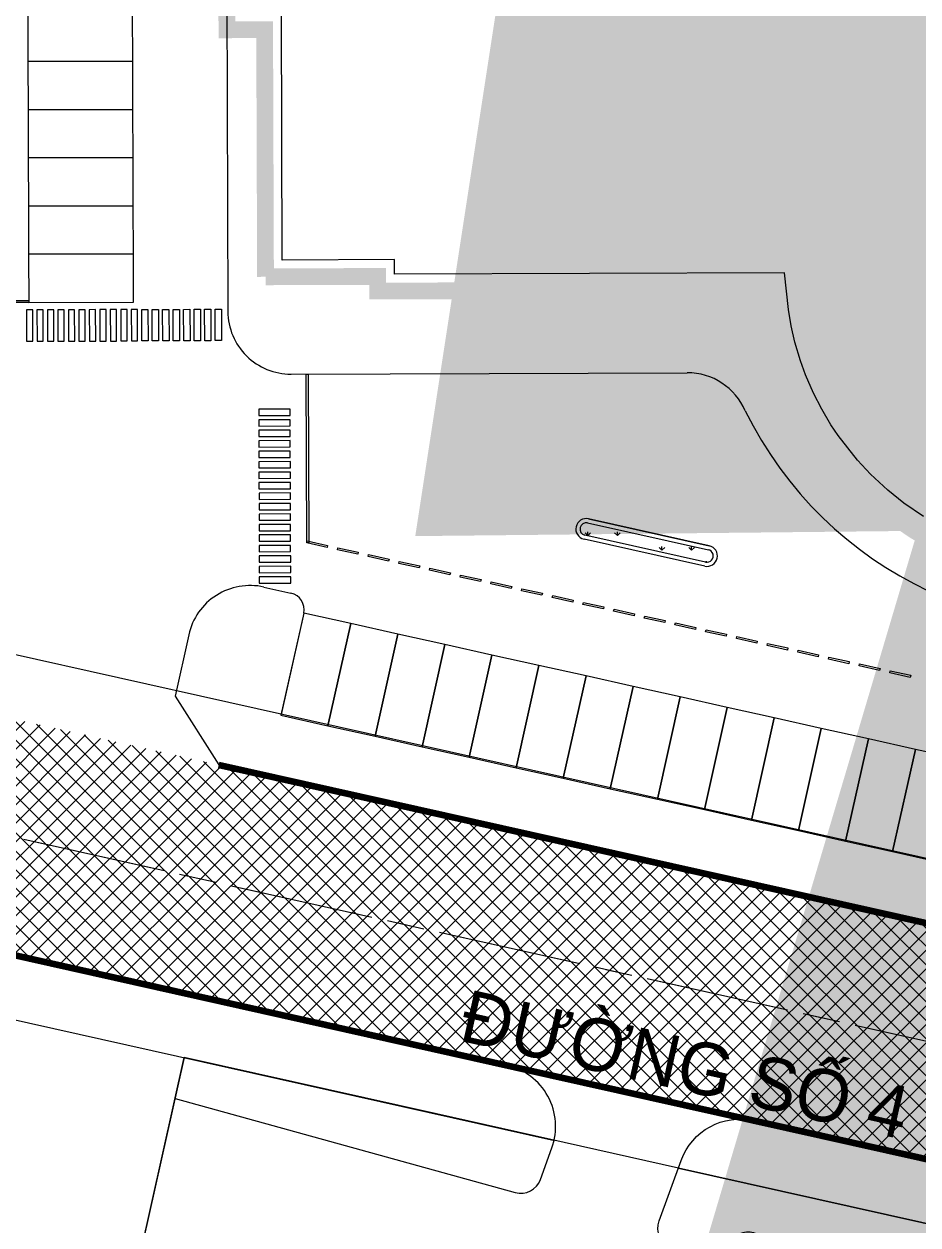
# Model space of a CAD drawing. Header units: millimetres. Extents: x 89040 to 596321, y -313033 to 2401191.
# Drawn here: x 596033.4 to 596076, y 1200442.7 to 1200500 of the extents above; entities that cross this region are included whole.
import ezdxf

# ---------------------------------------------------------------- set-up
doc = ezdxf.new("R2010")
doc.units = ezdxf.units.MM
doc.header["$MEASUREMENT"] = 0
doc.linetypes.add('CENTER', pattern=[50.800000000000004, 31.75, -6.349999999999999, 6.349999999999999, -6.349999999999999])
doc.layers.get('0').update_dxf_attribs({"color": 251, "lineweight": 9})
for name, color, linetype, lineweight in [('1', 8, 'Continuous', 13), ('4 duong di', 11, 'Continuous', 9), ('CENTER', 253, 'CENTER', 9), ('CONGTRINH', 7, 'Continuous', 20), ('CONGTRINH2', 30, 'Continuous', 18), ('HATCH', 8, 'Continuous', 5), ('KY HIEU', 9, 'Continuous', 9), ('LEDUONG', 6, 'Continuous', 20), ('LONGDUONG', 4, 'Continuous', 90), ('MANH', 8, 'Continuous', 9), ('NET01', 35, 'Continuous', 9), ('TEXT', 7, 'Continuous', 25), ('truc', 8, 'CENTER', 9), ('VATDUNG', 21, 'Continuous', 9)]:
    doc.layers.add(name, color=color, linetype=linetype, lineweight=lineweight)
doc.layers.add('DUONG NOI BO CONG TRINH', color=7, linetype='Continuous', lineweight=20, true_color=0x5e5e5e)
doc.styles.add('FRANKO', font='VFRANKO.TTF')
doc.styles.add('THAO', font='VHELVCN.TTF')
doc.styles.add('VN', font='VHELVCN.TTF')
doc.dimstyles.new('HOA75', dxfattribs={"dimscale": 0, "dimtxt": 450, "dimasz": 120, "dimexe": 150, "dimexo": 0, "dimgap": 50, "dimtad": 1, "dimdec": 0, "dimrnd": 0.001, "dimzin": 13, "dimdsep": 46, "dimtxsty": 'VN', "dimblk": 'TICKA', "dimcen": 0.09, "dimclrd": 9, "dimclre": 9, "dimclrt": 7, "dimadec": 0, "dimazin": 0, "dimtfac": 1, "dimtdec": 0, "dimtix": 1, "dimtmove": 2, "dimatfit": 3, "dimldrblk": 'PL1', "dimfxl": 1, "dimtolj": 1, "dimtzin": 13, "dimarcsym": 0})
doc.dimstyles.new('SK100-M', dxfattribs={"dimscale": 100, "dimtxt": 3.6, "dimasz": 1.5, "dimexe": 3, "dimexo": 2, "dimgap": 0.5, "dimtad": 1, "dimdec": 0, "dimtxsty": 'THAO', "dimblk": 'ARCHTICK', "dimcen": 0.091, "dimdle": 3, "dimclrd": 256, "dimclre": 256, "dimclrt": 9, "dimadec": 0, "dimazin": 0, "dimtfac": 1, "dimtdec": 0, "dimtmove": 2, "dimatfit": 3, "dimfxl": 55, "dimfxlon": 1, "dimlwe": -1, "dimarcsym": 0})

# ---------------------------------------------------------------- blocks, each defined once
blk = doc.blocks.new('_ARCHTICK')
at = {"color": 0, "linetype": 'ByBlock', "const_width": 0.15}
blk.add_lwpolyline([(-0.5, -0.5), (0.5, 0.5)], dxfattribs=at)
blk = doc.blocks.new('PL')
at = {"layer": '1', "ltscale": 100}
blk.add_line((4.029908342286944, 0), (-6.671398499514908, 0), dxfattribs=at)
at = {"layer": '1', "ltscale": 100, "const_width": 1.6}
blk.add_lwpolyline([(0, 0), (-2.566846419125795, -8.508275751170004)], dxfattribs=at)
blk = doc.blocks.new('PL1')
at = {"layer": '4 duong di', "ltscale": 100, "xscale": 0.25, "yscale": 0.25, "zscale": 0.25}
blk.add_blockref('PL', (0, 0), dxfattribs=at)
blk = doc.blocks.new('TICKA')
at = {"color": 0}
for p, q in [((0, 2.5), (0, -2.5)), ((-2.5, 0), (2.5, 0))]:
    blk.add_line(p, q, dxfattribs=at)
at = {"color": 0, "const_width": 0.5}
blk.add_lwpolyline([(-0.7071067811865533, -0.7071067811865462), (0.7071067811865533, 0.7071067811865462)], dxfattribs=at)
at = {"color": 0, "const_width": 0.25}
for points in [[(0.5821067811865533, 0.7071067811865462, 1), (0.8321067811865532, 0.7071067811865462, 1)], [(-0.8321067811865532, -0.7071067811865462, 1), (-0.5821067811865533, -0.7071067811865462, 1)]]:
    blk.add_lwpolyline(points, format="xyb", close=True, dxfattribs=at)

msp = doc.modelspace()

# ---------------------------------------------------------------- hatches: boundary and pattern name
at = {"layer": 'DUONG NOI BO CONG TRINH'}
h = msp.add_hatch(dxfattribs=at)
h.set_pattern_fill('NET', color=256, scale=5, angle=45, style=0)
h.set_pattern_definition([(45, (594650.3527654881, 1198136.11866812), (-0.4419417382415922, 0.4419417382415923), []), (135, (594650.3527654881, 1198136.11866812), (-0.4419417382415923, -0.4419417382415922), [])])
h.paths.add_polyline_path([(595995.101366762, 1200475.274766724, -0.3511223697137446), (595987.2846282816, 1200485.03352531), (595987.2846282816, 1200525.771851248), (595981.2846282816, 1200522.623540457), (595981.2846282816, 1200519.609639589, -0.1859721201900045), (595978.6996744657, 1200512.900161957), (595938.6890100861, 1200468.681976798), (595947.4985450422, 1200453.49973682), (595973.5929352575, 1200466.517219932, -0.1723865966107662), (595980.2401797544, 1200467.327634762), (596111.5678269906, 1200437.946582228), (596137.9551008744, 1200432.043134656), (596205.7859866555, 1200416.867786124, -0.3818854923098502), (596213.5439467016, 1200406.026385501), (596216.5579224279, 1200433.701830808, -0.4472979209271629), (596208.0707842682, 1200427.628549224)])
h.paths.add_polyline_path([(595960.3912970803, 1200478.754145614, -1), (595972.2750441722, 1200478.754145614, -1)], flags=16)
at = {"layer": 'NET01', "ltscale": 5}
h = msp.add_hatch(dxfattribs=at)
h.set_pattern_fill('GRASS', color=115, scale=1000, angle=0.1999999999838534, style=0)
h.set_pattern_definition([(90.1999999999838, (596236.5947230773, 1200604.879229172), (-0.7095707390658245, 0.7046342099121793), [0.1875000000381207, -1.226713563249403]), (45.19999989576289, (596236.5947230773, 1200604.879229172), (-0.7095707392530219, 0.7046342100980746), [0.1875000003791829, -0.8125000016431257]), (135.2000001042048, (596236.5947230773, 1200604.879229172), (-0.7046342126794908, -0.7095707366895649), [0.1875000003791829, -0.8125000016431261])])
edge = h.paths.add_edge_path()
edge.add_ellipse((596060.1973223515, 1200475.891830658), major_axis=(0.2121320347877544, 0.2121320347877544), ratio=0.9999999999744188, start_angle=32.43289379564758, end_angle=212.4328937956475)
edge.add_line((596060.1320474736, 1200475.599018106), (596065.8917251611, 1200474.315049049))
edge.add_ellipse((596065.957000039, 1200474.607861601), major_axis=(0.2121320347878153, 0.2121320347878153), ratio=0.9999999999738448, start_angle=212.4328937956625, end_angle=392.4328937956625)
edge.add_line((596066.0222749171, 1200474.900674152), (596060.2625972297, 1200476.184643209))

# ---------------------------------------------------------------- linework, layer by layer
at = {"layer": 'CENTER', "linetype": 'Continuous'}
for p, q in [((596060.2625972297, 1200476.184643209), (596066.0222749171, 1200474.900674152)), ((596066.0657915025, 1200475.09588252), (596060.306113813, 1200476.379851578)), ((596060.306113813, 1200476.379851578), (596066.0657915025, 1200475.09588252)), ((596065.8482085756, 1200474.119840681), (596060.088530886, 1200475.403809739)), ((596065.8482085756, 1200474.119840681), (596060.088530886, 1200475.403809739)), ((596065.8917251611, 1200474.315049049), (596060.1320474736, 1200475.599018106))]:
    msp.add_line(p, q, dxfattribs=at)
for centre, major_axis, ratio, start_param, end_param in [((596060.1973223494, 1200475.891830658), (0.3535533913128445, 0.3535533913128444), 0.9999999999743954, 0.5660607825085839, 3.707653436098377), ((596060.1973223548, 1200475.891830657), (0.353553391312701, 0.3535533913127009), 0.9999999999749134, 0.5660607934730394, 3.707653447062832), ((596060.1973223515, 1200475.891830658), (0.2121320347877544, 0.2121320347877544), 0.9999999999744188, 0.5660607826836911, 3.707653436273484), ((596065.957000039, 1200474.607861601), (0.353553391312841, 0.3535533913128409), 0.9999999999745144, 3.707653436098767, 6.849246089688559), ((596065.957000039, 1200474.607861601), (0.353553391312742, 0.353553391312742), 0.9999999999753331, 3.707653436273151, 6.849246089862944), ((596065.957000039, 1200474.607861601), (0.2121320347878153, 0.2121320347878152), 0.9999999999738448, 3.707653436273743, 6.849246089863538)]:
    msp.add_ellipse(centre, major_axis=major_axis, ratio=ratio, start_param=start_param, end_param=end_param, dxfattribs=at)
at = {"layer": 'CONGTRINH', "const_width": 0.8}
for points in [[(596044.8940113498, 1200487.93257055), (596044.8528216621, 1200499.732498962), (596043.0528612403, 1200499.726215889), (596043.0217944448, 1200508.62616109)], [(596076.7161707096, 1200475.315642881), (596075.8581155842, 1200475.811910871), (596074.8679705623, 1200476.486906555), (596074.0537846023, 1200477.137341686), (596073.1929141633, 1200477.937704771), (596072.5287645272, 1200478.651865184), (596071.5672709302, 1200479.882070366), (596071.1918627322, 1200480.445485232), (596070.726130323, 1200481.23319496), (596070.3141503077, 1200482.03933605), (596069.9184744287, 1200482.954264919), (596069.6595617282, 1200483.665975383), (596069.3804565893, 1200484.599984232), (596069.1849742862, 1200485.441504519), (596069.0439562451, 1200486.257784392), (596068.9301367144, 1200487.316467668), (596050.2465108017, 1200487.251249246), (596050.244067343, 1200487.951245792), (596044.89401135, 1200487.932570498)]]:
    msp.add_lwpolyline(points, dxfattribs=at)
at = {"layer": 'CONGTRINH2'}
msp.add_lwpolyline([(596076.2842729116, 1200476.489603011), (596075.3436271665, 1200477.130854346), (596074.5765423209, 1200477.743661441), (596073.7589339697, 1200478.503803167), (596073.1379563151, 1200479.171540728), (596072.2162345941, 1200480.350858866), (596071.8695473847, 1200480.871169101), (596071.4272951015, 1200481.61916606), (596071.0382185151, 1200482.380490909), (596070.6621645855, 1200483.250047571), (596070.4193653523, 1200483.917464637), (596070.1540828436, 1200484.805216871), (596069.9694023508, 1200485.600237078), (596069.8366364206, 1200486.368749787), (596069.6484683573, 1200488.118980003), (596051.0437134065, 1200488.054036893), (596051.0412699479, 1200488.75403344), (596045.6912139548, 1200488.735358145), (596045.6500242671, 1200500.535286609)], dxfattribs=at)
at = {"layer": 'HATCH'}
for p, q in [((596029.0979264658, 1200486.79181597), (596033.5978990676, 1200486.807523901)), ((596033.5978990676, 1200486.807523901), (596033.5982481327, 1200486.70752451)), ((596033.5982481327, 1200486.70752451), (596029.0982755311, 1200486.691816579)), ((596033.7877624439, 1200486.354029094), (596033.4877642704, 1200486.352981898)), ((596033.4877642704, 1200486.352981898), (596033.4930002475, 1200484.852991036)), ((596033.792998421, 1200484.854038232), (596033.7877624439, 1200486.354029094)), ((596034.2877593996, 1200486.355774419), (596033.9877612262, 1200486.354727224)), ((596033.9877612262, 1200486.354727224), (596033.9929972033, 1200484.854736362)), ((596034.2929953767, 1200484.855783557), (596034.2877593996, 1200486.355774419)), ((596034.7877563554, 1200486.357519745), (596034.4877581819, 1200486.356472549)), ((596034.4877581819, 1200486.356472549), (596034.492994159, 1200484.856481688)), ((596034.7929923325, 1200484.857528883), (596034.7877563554, 1200486.357519745)), ((596035.2877533112, 1200486.35926507), (596034.9877551377, 1200486.358217875)), ((596034.9877551377, 1200486.358217875), (596034.9929911147, 1200484.858227014)), ((596035.2929892882, 1200484.859274209), (596035.2877533112, 1200486.35926507)), ((596035.7877502668, 1200486.361010396), (596035.4877520934, 1200486.359963201)), ((596035.4877520934, 1200486.359963201), (596035.4929880705, 1200484.859972339)), ((596035.792986244, 1200484.861019535), (596035.7877502668, 1200486.361010396)), ((596036.2877472226, 1200486.362755722), (596035.9877490491, 1200486.361708527)), ((596036.2877472226, 1200486.362755722), (596035.9877490491, 1200486.361708527)), ((596035.9877490491, 1200486.361708527), (596035.9929850262, 1200484.861717665)), ((596035.9877490491, 1200486.361708527), (596035.9929850262, 1200484.861717665)), ((596036.2929831997, 1200484.86276486), (596036.2877472226, 1200486.362755722)), ((596036.2929831997, 1200484.86276486), (596036.2877472226, 1200486.362755722)), ((596036.7877441783, 1200486.364501048), (596036.4877460048, 1200486.363453852)), ((596036.4877460048, 1200486.363453852), (596036.492981982, 1200484.863462991)), ((596036.7929801554, 1200484.864510186), (596036.7877441783, 1200486.364501048)), ((596037.2877411341, 1200486.366246373), (596036.9877429607, 1200486.365199178)), ((596036.9877429607, 1200486.365199178), (596036.9929789378, 1200484.865208316)), ((596037.2929771112, 1200484.866255512), (596037.2877411341, 1200486.366246373)), ((596037.7877380898, 1200486.367991699), (596037.4877399164, 1200486.366944504)), ((596037.7877380898, 1200486.367991699), (596037.4877399164, 1200486.366944504)), ((596037.4877399164, 1200486.366944504), (596037.4929758935, 1200484.866953642)), ((596037.4877399164, 1200486.366944504), (596037.4929758935, 1200484.866953642)), ((596037.792974067, 1200484.868000838), (596037.7877380898, 1200486.367991699)), ((596037.792974067, 1200484.868000838), (596037.7877380898, 1200486.367991699)), ((596038.2877350455, 1200486.369737025), (596037.9877368722, 1200486.36868983)), ((596037.9877368722, 1200486.36868983), (596037.9929728493, 1200484.868698968)), ((596038.2929710227, 1200484.869746163), (596038.2877350455, 1200486.369737025)), ((596038.7877320013, 1200486.371482351), (596038.4877338279, 1200486.370435155)), ((596038.4877338279, 1200486.370435155), (596038.4929698051, 1200484.870444293)), ((596038.7929679784, 1200484.871491489), (596038.7877320013, 1200486.371482351)), ((596038.9877307836, 1200486.372180481), (596039.2877289572, 1200486.373227676)), ((596038.9929667608, 1200484.872189619), (596038.9877307836, 1200486.372180481)), ((596039.2877289572, 1200486.373227676), (596039.2929649343, 1200484.873236815)), ((596039.4877277394, 1200486.373925806), (596039.7877259129, 1200486.374973002)), ((596039.4929637165, 1200484.873934945), (596039.4877277394, 1200486.373925806)), ((596039.7877259129, 1200486.374973002), (596039.79296189, 1200484.87498214)), ((596039.9877246951, 1200486.375671132), (596040.2877228686, 1200486.376718328)), ((596039.9929606722, 1200484.875680271), (596039.9877246951, 1200486.375671132)), ((596040.2877228686, 1200486.376718328), (596040.2929588457, 1200484.876727466)), ((596040.4877216509, 1200486.377416458), (596040.7877198244, 1200486.378463653)), ((596040.492957628, 1200484.877425596), (596040.4877216509, 1200486.377416458)), ((596040.7877198244, 1200486.378463653), (596040.7929558015, 1200484.878472791)), ((596040.9877186067, 1200486.379161784), (596041.2877167801, 1200486.380208979)), ((596040.9929545837, 1200484.879170922), (596040.9877186067, 1200486.379161784)), ((596041.2877167801, 1200486.380208979), (596041.2929527572, 1200484.880218117)), ((596041.4877155623, 1200486.38090711), (596041.7877137358, 1200486.381954305)), ((596041.4929515395, 1200484.880916248), (596041.4877155623, 1200486.38090711)), ((596041.7877137358, 1200486.381954305), (596041.792949713, 1200484.881963443)), ((596041.9877125181, 1200486.382652435), (596042.2877106916, 1200486.383699631)), ((596041.9929484952, 1200484.882661573), (596041.9877125181, 1200486.382652435)), ((596042.2877106916, 1200486.383699631), (596042.2929466687, 1200484.883708769)), ((596042.4877094738, 1200486.384397761), (596042.7877076473, 1200486.385444956)), ((596042.4929454509, 1200484.884406899), (596042.4877094738, 1200486.384397761)), ((596042.7877076473, 1200486.385444956), (596042.7929436244, 1200484.885454095)), ((596033.4930002475, 1200484.852991036), (596033.792998421, 1200484.854038232)), ((596033.9929972033, 1200484.854736362), (596034.2929953767, 1200484.855783557)), ((596034.492994159, 1200484.856481688), (596034.7929923325, 1200484.857528883)), ((596034.9929911147, 1200484.858227014), (596035.2929892882, 1200484.859274209)), ((596035.4929880705, 1200484.859972339), (596035.792986244, 1200484.861019535)), ((596035.9929850262, 1200484.861717665), (596036.2929831997, 1200484.86276486)), ((596035.9929850262, 1200484.861717665), (596036.2929831997, 1200484.86276486)), ((596036.492981982, 1200484.863462991), (596036.7929801554, 1200484.864510186)), ((596036.9929789378, 1200484.865208316), (596037.2929771112, 1200484.866255512)), ((596037.4929758935, 1200484.866953642), (596037.792974067, 1200484.868000838)), ((596037.4929758935, 1200484.866953642), (596037.792974067, 1200484.868000838)), ((596037.9929728493, 1200484.868698968), (596038.2929710227, 1200484.869746163)), ((596038.4929698051, 1200484.870444293), (596038.7929679784, 1200484.871491489)), ((596039.2929649343, 1200484.873236815), (596038.9929667608, 1200484.872189619)), ((596039.79296189, 1200484.87498214), (596039.4929637165, 1200484.873934945)), ((596040.2929588457, 1200484.876727466), (596039.9929606722, 1200484.875680271)), ((596040.7929558015, 1200484.878472791), (596040.492957628, 1200484.877425596)), ((596041.2929527572, 1200484.880218117), (596040.9929545837, 1200484.879170922)), ((596041.792949713, 1200484.881963443), (596041.4929515395, 1200484.880916248)), ((596042.2929466687, 1200484.883708769), (596041.9929484952, 1200484.882661573)), ((596042.7929436244, 1200484.885454095), (596042.4929454509, 1200484.884406899)), ((596046.8313712449, 1200483.289286703), (596046.9313706361, 1200483.289635768)), ((596046.8595105344, 1200475.228006768), (596046.8313712449, 1200483.289286703)), ((596046.9313706361, 1200483.289635768), (596046.9595099257, 1200475.228355833)), ((596046.0702079699, 1200481.611866969), (596044.5702171026, 1200481.606630992)), ((596044.5702171026, 1200481.606630992), (596044.571264298, 1200481.30663282)), ((596046.0712551654, 1200481.311868797), (596046.0702079699, 1200481.611866969)), ((596044.571264298, 1200481.30663282), (596046.0712551654, 1200481.311868797)), ((596046.0719532955, 1200481.111870015), (596044.5719624283, 1200481.106634038)), ((596044.5719624283, 1200481.106634038), (596044.5730096236, 1200480.806635866)), ((596046.0730004911, 1200480.811871843), (596046.0719532955, 1200481.111870015)), ((596044.5730096236, 1200480.806635866), (596046.0730004911, 1200480.811871843)), ((596046.0736986212, 1200480.611873061), (596044.573707754, 1200480.606637084)), ((596044.573707754, 1200480.606637084), (596044.5747549494, 1200480.306638912)), ((596046.0747458166, 1200480.311874889), (596046.0736986212, 1200480.611873061)), ((596044.5747549494, 1200480.306638912), (596046.0747458166, 1200480.311874889)), ((596046.075443947, 1200480.111876107), (596044.5754530797, 1200480.10664013)), ((596044.5754530797, 1200480.10664013), (596044.5765002752, 1200479.806641958)), ((596046.0764911425, 1200479.811877935), (596046.075443947, 1200480.111876107)), ((596044.5765002752, 1200479.806641958), (596046.0764911425, 1200479.811877935)), ((596046.0771892726, 1200479.611879154), (596044.5771984054, 1200479.606643176)), ((596044.5771984054, 1200479.606643176), (596044.5782456008, 1200479.306645004)), ((596044.5782456008, 1200479.306645004), (596046.078236468, 1200479.311880981)), ((596046.078236468, 1200479.311880981), (596046.0771892726, 1200479.611879154)), ((596046.0789345984, 1200479.111882199), (596044.5789437311, 1200479.106646222)), ((596044.5789437311, 1200479.106646222), (596044.5799909265, 1200478.80664805)), ((596044.5799909265, 1200478.80664805), (596046.0799817938, 1200478.811884027)), ((596046.0799817938, 1200478.811884027), (596046.0789345984, 1200479.111882199)), ((596046.0806799241, 1200478.611885245), (596044.5806890568, 1200478.606649269)), ((596044.5806890568, 1200478.606649269), (596044.5817362523, 1200478.306651096)), ((596044.5817362523, 1200478.306651096), (596046.0817271194, 1200478.311887073)), ((596046.0817271194, 1200478.311887073), (596046.0806799241, 1200478.611885245)), ((596046.0824252497, 1200478.111888292), (596044.5824343826, 1200478.106652314)), ((596044.5824343826, 1200478.106652314), (596044.583481578, 1200477.806654142)), ((596044.583481578, 1200477.806654142), (596046.0834724454, 1200477.811890119)), ((596046.0841705755, 1200477.611891338), (596044.5841797083, 1200477.606655361)), ((596044.5841797083, 1200477.606655361), (596044.5852269037, 1200477.306657188)), ((596046.0834724454, 1200477.811890119), (596046.0824252497, 1200478.111888292)), ((596046.0852177709, 1200477.311893166), (596046.0841705755, 1200477.611891338)), ((596044.5852269037, 1200477.306657188), (596046.0852177709, 1200477.311893166)), ((596046.0859159012, 1200477.111894384), (596044.5859250339, 1200477.106658407)), ((596044.5859250339, 1200477.106658407), (596044.5869722295, 1200476.806660234)), ((596046.0869630966, 1200476.811896211), (596046.0859159012, 1200477.111894384)), ((596044.5869722295, 1200476.806660234), (596046.0869630966, 1200476.811896211)), ((596046.0876612269, 1200476.61189743), (596044.5876703596, 1200476.606661453)), ((596044.5876703596, 1200476.606661453), (596044.588717555, 1200476.30666328)), ((596046.0887084225, 1200476.311899257), (596046.0876612269, 1200476.61189743)), ((596044.588717555, 1200476.30666328), (596046.0887084225, 1200476.311899257)), ((596046.0894065526, 1200476.111900476), (596044.5894156854, 1200476.106664499)), ((596044.5894156854, 1200476.106664499), (596044.5904628808, 1200475.806666326)), ((596046.090453748, 1200475.811902304), (596046.0894065526, 1200476.111900476)), ((596044.5904628808, 1200475.806666326), (596046.090453748, 1200475.811902304)), ((596046.0911518784, 1200475.611903522), (596044.591161011, 1200475.606667545)), ((596044.591161011, 1200475.606667545), (596044.5922082065, 1200475.306669372)), ((596044.5922082065, 1200475.306669372), (596046.0921990738, 1200475.31190535)), ((596046.0921990738, 1200475.31190535), (596046.0911518784, 1200475.611903522)), ((596046.8595105344, 1200475.228006768), (596046.8812688272, 1200475.325610952)), ((596046.8812688272, 1200475.325610952), (596047.8573106694, 1200475.108028026)), ((596046.092897204, 1200475.111906568), (596044.5929063368, 1200475.106670591)), ((596044.5929063368, 1200475.106670591), (596044.5939535322, 1200474.806672419)), ((596044.5939535322, 1200474.806672419), (596046.0939443994, 1200474.811908396)), ((596046.0939443994, 1200474.811908396), (596046.092897204, 1200475.111906568)), ((596046.9595099257, 1200475.228355833), (596046.8595105344, 1200475.228006768)), ((596047.8355523767, 1200475.010423842), (596046.8595105344, 1200475.228006768)), ((596047.8573106694, 1200475.108028026), (596047.8355523767, 1200475.010423842)), ((596048.3235732977, 1200474.901632379), (596048.3453315904, 1200474.999236563)), ((596049.2996151398, 1200474.684049453), (596048.3235732977, 1200474.901632379)), ((596048.3453315904, 1200474.999236563), (596049.3213734325, 1200474.781653637)), ((596049.3213734325, 1200474.781653637), (596049.2996151398, 1200474.684049453)), ((596046.0946425297, 1200474.611909614), (596044.5946516625, 1200474.606673637)), ((596044.5946516625, 1200474.606673637), (596044.5956988579, 1200474.306675465)), ((596044.5956988579, 1200474.306675465), (596046.0956897251, 1200474.311911442)), ((596046.0956897251, 1200474.311911442), (596046.0946425297, 1200474.611909614)), ((596049.7876360608, 1200474.57525799), (596049.8093943537, 1200474.672862174)), ((596050.7636779031, 1200474.357675064), (596049.7876360608, 1200474.57525799)), ((596049.8093943537, 1200474.672862174), (596050.7854361958, 1200474.455279248)), ((596050.7854361958, 1200474.455279248), (596050.7636779031, 1200474.357675064)), ((596051.2516988242, 1200474.248883601), (596051.2734571169, 1200474.346487784)), ((596052.2277406665, 1200474.031300675), (596051.2516988242, 1200474.248883601)), ((596051.2734571169, 1200474.346487784), (596052.249498959, 1200474.128904859)), ((596046.0963878555, 1200474.11191266), (596044.5963969883, 1200474.106676683)), ((596044.5963969883, 1200474.106676683), (596044.5974441837, 1200473.806678511)), ((596044.5974441837, 1200473.806678511), (596046.0974350508, 1200473.811914488)), ((596046.0981331811, 1200473.611915706), (596044.5981423139, 1200473.606679729)), ((596044.5981423139, 1200473.606679729), (596044.5991895093, 1200473.306681557)), ((596046.0974350508, 1200473.811914488), (596046.0963878555, 1200474.11191266)), ((596046.0991803766, 1200473.311917534), (596046.0981331811, 1200473.611915706)), ((596052.249498959, 1200474.128904859), (596052.2277406665, 1200474.031300675)), ((596052.7157615874, 1200473.922509212), (596052.7375198801, 1200474.020113396)), ((596053.6918034296, 1200473.704926286), (596052.7157615874, 1200473.922509212)), ((596052.7375198801, 1200474.020113396), (596053.7135617223, 1200473.80253047)), ((596053.7135617223, 1200473.80253047), (596053.6918034296, 1200473.704926286)), ((596054.1798243505, 1200473.596134823), (596054.2015826433, 1200473.693739007)), ((596055.1558661927, 1200473.378551897), (596054.1798243505, 1200473.596134823)), ((596054.2015826433, 1200473.693739007), (596055.1776244855, 1200473.476156081)), ((596044.5991895093, 1200473.306681557), (596046.0991803766, 1200473.311917534)), ((596055.1776244855, 1200473.476156081), (596055.1558661927, 1200473.378551897)), ((596055.6438871139, 1200473.269760434), (596055.6656454066, 1200473.367364618)), ((596056.619928956, 1200473.052177508), (596055.6438871139, 1200473.269760434)), ((596055.6656454066, 1200473.367364618), (596056.6416872487, 1200473.149781692)), ((596056.6416872487, 1200473.149781692), (596056.619928956, 1200473.052177508)), ((596057.1079498769, 1200472.943386045), (596057.1297081697, 1200473.040990229)), ((596057.1297081697, 1200473.040990229), (596058.105750012, 1200472.823407303)), ((596058.0839917193, 1200472.725803119), (596057.1079498769, 1200472.943386045)), ((596058.105750012, 1200472.823407303), (596058.0839917193, 1200472.725803119)), ((596058.5720126403, 1200472.617011656), (596058.5937709329, 1200472.71461584)), ((596059.5480544823, 1200472.39942873), (596058.5720126403, 1200472.617011656)), ((596058.5937709329, 1200472.71461584), (596059.5698127751, 1200472.497032913)), ((596059.5698127751, 1200472.497032913), (596059.5480544823, 1200472.39942873)), ((596060.0360754036, 1200472.290637267), (596060.0578336962, 1200472.38824145)), ((596061.0121172457, 1200472.073054341), (596060.0360754036, 1200472.290637267)), ((596060.0578336962, 1200472.38824145), (596061.0338755384, 1200472.170658524)), ((596061.0338755384, 1200472.170658524), (596061.0121172457, 1200472.073054341)), ((596061.5001381668, 1200471.964262878), (596061.5218964595, 1200472.061867061)), ((596062.476180009, 1200471.746679952), (596061.5001381668, 1200471.964262878)), ((596061.5218964595, 1200472.061867061), (596062.4979383018, 1200471.844284136)), ((596062.4979383018, 1200471.844284136), (596062.476180009, 1200471.746679952)), ((596062.9642009299, 1200471.637888489), (596062.9859592227, 1200471.735492672)), ((596063.940242772, 1200471.420305563), (596062.9642009299, 1200471.637888489)), ((596062.9859592227, 1200471.735492672), (596063.9620010648, 1200471.517909746)), ((596063.9620010648, 1200471.517909746), (596063.940242772, 1200471.420305563)), ((596064.4282636932, 1200471.311514099), (596064.4500219859, 1200471.409118284)), ((596065.4043055354, 1200471.093931174), (596064.4282636932, 1200471.311514099)), ((596064.4500219859, 1200471.409118284), (596065.4260638279, 1200471.191535357)), ((596065.4260638279, 1200471.191535357), (596065.4043055354, 1200471.093931174)), ((596065.8923264565, 1200470.98513971), (596065.9140847493, 1200471.082743894)), ((596066.8683682986, 1200470.767556784), (596065.8923264565, 1200470.98513971)), ((596065.9140847493, 1200471.082743894), (596066.8901265913, 1200470.865160968)), ((596066.8901265913, 1200470.865160968), (596066.8683682986, 1200470.767556784)), ((596067.3563892196, 1200470.658765322), (596067.3781475123, 1200470.756369505)), ((596067.3781475123, 1200470.756369505), (596068.3541893547, 1200470.538786579)), ((596068.3324310619, 1200470.441182395), (596067.3563892196, 1200470.658765322)), ((596068.3541893547, 1200470.538786579), (596068.3324310619, 1200470.441182395)), ((596068.8204519829, 1200470.332390932), (596068.8422102756, 1200470.429995116)), ((596069.796493825, 1200470.114808006), (596068.8204519829, 1200470.332390932)), ((596068.8422102756, 1200470.429995116), (596069.8182521178, 1200470.21241219)), ((596069.8182521178, 1200470.21241219), (596069.796493825, 1200470.114808006)), ((596070.2845147462, 1200470.006016543), (596070.306273039, 1200470.103620727)), ((596071.2605565883, 1200469.788433617), (596070.2845147462, 1200470.006016543)), ((596070.306273039, 1200470.103620727), (596071.2823148811, 1200469.886037801)), ((596071.2823148811, 1200469.886037801), (596071.2605565883, 1200469.788433617)), ((596071.7485775093, 1200469.679642154), (596071.770335802, 1200469.777246338)), ((596072.7246193516, 1200469.462059228), (596071.7485775093, 1200469.679642154)), ((596071.770335802, 1200469.777246338), (596072.7463776444, 1200469.559663412)), ((596072.7463776444, 1200469.559663412), (596072.7246193516, 1200469.462059228)), ((596073.2126402726, 1200469.353267765), (596073.2343985654, 1200469.450871949)), ((596074.1886821147, 1200469.135684839), (596073.2126402726, 1200469.353267765)), ((596073.2343985654, 1200469.450871949), (596074.2104404074, 1200469.233289023)), ((596074.2104404074, 1200469.233289023), (596074.1886821147, 1200469.135684839)), ((596074.6767030358, 1200469.026893376), (596074.6984613285, 1200469.12449756)), ((596075.652744878, 1200468.80931045), (596074.6767030358, 1200469.026893376)), ((596074.6984613285, 1200469.12449756), (596075.6745031705, 1200468.906914634)), ((596075.6745031705, 1200468.906914634), (596075.652744878, 1200468.80931045))]:
    msp.add_line(p, q, dxfattribs=at)
at = {"layer": 'LEDUONG'}
for p, q in [((596044.8127465753, 1200473.120377246), (596046.1097266943, 1200472.83124955)), ((596046.7164938265, 1200471.876349738), (596045.6285791922, 1200466.996140545)), ((596046.7164938265, 1200471.876349738), (596045.6389142909, 1200467.042502127)), ((596041.2318722684, 1200470.845000508), (596040.5791234878, 1200467.916874992)), ((596040.5791234878, 1200467.916874992), (596042.665409037, 1200464.633582981)), ((596021.0255973643, 1200361.278111562), (596041.0213574057, 1200450.655308579))]:
    msp.add_line(p, q, dxfattribs=at)
for points in [[(596106.3124946412, 1200453.468409472), (595995.7563452179, 1200478.2023943, -0.3511223697137495), (595990.2846282816, 1200485.03352531), (595990.2846282816, 1200598.570762656, -0.4569263026130891), (595998.1007777693, 1200605.921081429), (596053.875511045, 1200606.675608837), (596123.5220579384, 1200607.617604612), (596127.9671285548, 1200602.716064346), (596119.965323582, 1200531.004148753), (596111.7463460409, 1200457.345939676), (596106.3124946412, 1200453.468409472)], [(596040.5847051018, 1200448.703556861), (596056.8028277578, 1200444.212143818, 0.3915696929480553), (596058.009745352, 1200444.834765246), (596058.5559515018, 1200446.340013449, 0.4522185815864309), (596056.3908542629, 1200450.290955774), (596057.7300359469, 1200449.991349649)], [(596098.9509259273, 1200408.51344986), (596098.3549318172, 1200406.870994783, -0.4142135623730864), (596094.5115413733, 1200405.074233837), (596093.5715161416, 1200405.415338754, -0.4142135623730877), (596092.9725958265, 1200406.696468902), (596098.771379404, 1200422.676897839, 0.4142135623730598), (596093.9800168818, 1200432.925939022), (596068.2693134985, 1200442.255526178, 0.1785498675332357), (596067.5771889666, 1200442.251869052), (596065.3840236524, 1200441.429709433, -0.1785498675332357), (596064.6918991205, 1200441.426052307), (596064.2744133421, 1200441.577544465, -0.4142135623730902), (596063.6754930269, 1200442.858674613), (596064.7228917901, 1200445.745121621, -0.3772031465229597), (596068.1979459408, 1200447.649434448), (596068.1811116654, 1200447.653200667)]]:
    msp.add_lwpolyline(points, format="xyb", dxfattribs=at)
for points in [[(595998.8129258108, 1200460.098317512), (596058.6876487264, 1200446.702947866)], [(596041.0213574057, 1200450.655308579), (596021.0255973643, 1200361.278111562)], [(596100.9137656437, 1200437.255982314), (596064.5911945654, 1200445.382187203), (596053.0483162345, 1200447.964597852), (596041.0213574057, 1200450.655308579)], [(596064.5911945654, 1200445.382187203), (596100.9137656437, 1200437.255982314)]]:
    msp.add_lwpolyline(points, dxfattribs=at)
for centre, major_axis, ratio, start_param, end_param in [((596044.1599977949, 1200470.19225173), (2.121320347876354, 2.121320347876354), 0.9999999999747345, 0.5660607827484748, 2.136857111031917), ((596045.9356603527, 1200472.050416079), (0.5656854261003349, 0.5656854261003348), 0.9999999999750192, 5.278449764621461, 6.849246089927888)]:
    msp.add_ellipse(centre, major_axis=major_axis, ratio=ratio, start_param=start_param, end_param=end_param, dxfattribs=at)
at = {"layer": 'LONGDUONG'}
for p, q in [((596042.665409037, 1200464.633582981), (596102.9176105101, 1200451.153762592)), ((596026.9163807932, 1200456.885081776), (596056.8024116697, 1200450.198880799)), ((596056.8024116697, 1200450.198880799), (596098.6815092729, 1200440.829551547))]:
    msp.add_line(p, q, dxfattribs=at)
at = {"layer": 'NET01', "ltscale": 10}
for p, q in [((596042.9825246788, 1200519.876074628), (596043.0998105664, 1200486.276279324)), ((596046.1102642552, 1200483.286769555), (596065.0101114087, 1200483.352742735))]:
    msp.add_line(p, q, dxfattribs=at)
for centre, major_axis, ratio, start_param, end_param in [((596084.4304194516, 1200489.723706571), (18.55723522172656, 0.06479450381621898), 0.9999999963619948, 3.595415740441511, 6.285440806665378), ((596046.0997923011, 1200486.286751278), (2.121320347876687, 2.121320347876686), 0.9999999999745027, 2.359685148683317, 3.930481475503752), ((596065.0205833629, 1200480.352761011), (2.121320347876568, 2.121320347876567), 0.9999999999743568, 5.901000510581236, 7.07207412909362)]:
    msp.add_ellipse(centre, major_axis=major_axis, ratio=ratio, start_param=start_param, end_param=end_param, dxfattribs=at)
at = {"layer": 'truc', "color": 171, "ltscale": 0.2}
for p in [(595963.9542592576, 1200476.607137143), (595984.2846282816, 1200472.058760218)]:
    msp.add_line(p, (596221.0041766104, 1200419.099085452), dxfattribs=at)
at = {"layer": 'VATDUNG'}
for p, q in [((596038.558075199, 1200498.224907708), (596038.5500467005, 1200500.524893696)), ((596033.5500771432, 1200500.507440439), (596033.5581056414, 1200498.207454451)), ((596033.5581056414, 1200498.207454451), (596038.558075199, 1200498.224907708)), ((596038.558075199, 1200498.224907708), (596033.5581056414, 1200498.207454451)), ((596033.5581056414, 1200498.207454451), (596033.5661341397, 1200495.907468463)), ((596038.5661036972, 1200495.92492172), (596038.558075199, 1200498.224907708)), ((596033.5661341397, 1200495.907468463), (596038.5661036972, 1200495.92492172)), ((596038.5661036972, 1200495.92492172), (596033.5661341397, 1200495.907468463)), ((596033.5661341397, 1200495.907468463), (596033.5741626379, 1200493.607482475)), ((596038.5741321954, 1200493.624935732), (596038.5661036972, 1200495.92492172)), ((596033.5741626379, 1200493.607482475), (596038.5741321954, 1200493.624935732)), ((596038.5741321954, 1200493.624935732), (596033.5741626379, 1200493.607482475)), ((596033.5741626379, 1200493.607482475), (596033.5821911362, 1200491.307496487)), ((596038.5821606937, 1200491.324949744), (596038.5741321954, 1200493.624935732)), ((596033.5821911362, 1200491.307496487), (596038.5821606937, 1200491.324949744)), ((596038.5821606937, 1200491.324949744), (596033.5821911362, 1200491.307496487)), ((596033.5821911362, 1200491.307496487), (596033.5902196345, 1200489.007510499)), ((596038.5901891919, 1200489.024963756), (596038.5821606937, 1200491.324949744)), ((596033.5902196345, 1200489.007510499), (596038.5901891919, 1200489.024963756)), ((596033.5902196345, 1200489.007510499), (596038.5901891919, 1200489.024963756)), ((596038.5901891919, 1200489.024963756), (596033.5902196345, 1200489.007510499)), ((596038.5901891919, 1200489.024963756), (596033.5902196345, 1200489.007510499)), ((596033.5902196345, 1200489.007510499), (596033.5982481327, 1200486.70752451)), ((596038.5982176901, 1200486.724977768), (596038.5901891919, 1200489.024963756)), ((596033.5982481327, 1200486.70752451), (596038.5982176901, 1200486.724977768)), ((596048.9613900633, 1200471.375909008), (596046.7164938265, 1200471.876349738)), ((596048.9613900633, 1200471.375909008), (596047.8734754293, 1200466.495699815)), ((596047.8734754293, 1200466.495699815), (596048.9613900633, 1200471.375909008)), ((596051.2062863004, 1200470.875468278), (596048.9613900633, 1200471.375909008)), ((596051.2062863004, 1200470.875468278), (596050.1183716662, 1200465.995259085)), ((596050.1183716662, 1200465.995259085), (596051.2062863004, 1200470.875468278)), ((596053.4511825372, 1200470.375027548), (596051.2062863004, 1200470.875468278)), ((596053.4511825372, 1200470.375027548), (596052.363267903, 1200465.494818355)), ((596052.363267903, 1200465.494818355), (596053.4511825372, 1200470.375027548)), ((596055.6960787743, 1200469.874586818), (596053.4511825372, 1200470.375027548)), ((596055.6960787743, 1200469.874586818), (596054.6081641399, 1200464.994377625)), ((596054.6081641399, 1200464.994377625), (596055.6960787743, 1200469.874586818)), ((596057.9409750111, 1200469.374146089), (596055.6960787743, 1200469.874586818)), ((596057.9409750111, 1200469.374146089), (596056.853060377, 1200464.493936896)), ((596056.853060377, 1200464.493936896), (596057.9409750111, 1200469.374146089)), ((596060.185871248, 1200468.873705359), (596057.9409750111, 1200469.374146089)), ((596060.185871248, 1200468.873705359), (596059.097956614, 1200463.993496166)), ((596059.097956614, 1200463.993496166), (596060.185871248, 1200468.873705359)), ((596062.430767485, 1200468.373264629), (596060.185871248, 1200468.873705359)), ((596062.430767485, 1200468.373264629), (596061.3428528508, 1200463.493055436)), ((596061.3428528508, 1200463.493055436), (596062.430767485, 1200468.373264629)), ((596064.675663722, 1200467.872823899), (596062.430767485, 1200468.373264629)), ((596064.675663722, 1200467.872823899), (596063.5877490877, 1200462.992614706)), ((596063.5877490877, 1200462.992614706), (596064.675663722, 1200467.872823899)), ((596066.9205599589, 1200467.372383169), (596064.675663722, 1200467.872823899)), ((596066.9205599589, 1200467.372383169), (596065.8326453248, 1200462.492173976)), ((596065.8326453248, 1200462.492173976), (596066.9205599589, 1200467.372383169)), ((596069.165456196, 1200466.871942439), (596066.9205599589, 1200467.372383169)), ((596045.6285791922, 1200466.996140545), (596047.8734754293, 1200466.495699815)), ((596069.165456196, 1200466.871942439), (596068.0775415618, 1200461.991733246)), ((596068.0775415618, 1200461.991733246), (596069.165456196, 1200466.871942439)), ((596071.4103524329, 1200466.371501709), (596069.165456196, 1200466.871942439)), ((596047.8734754293, 1200466.495699815), (596050.1183716662, 1200465.995259085)), ((596071.4103524329, 1200466.371501709), (596070.3224377986, 1200461.491292516)), ((596070.3224377986, 1200461.491292516), (596071.4103524329, 1200466.371501709)), ((596073.6552486697, 1200465.871060979), (596071.4103524329, 1200466.371501709)), ((596050.1183716662, 1200465.995259085), (596052.363267903, 1200465.494818355)), ((596073.6552486697, 1200465.871060979), (596072.5673340355, 1200460.990851787)), ((596072.5673340355, 1200460.990851787), (596073.6552486697, 1200465.871060979)), ((596075.9001449067, 1200465.37062025), (596073.6552486697, 1200465.871060979)), ((596052.363267903, 1200465.494818355), (596054.6081641399, 1200464.994377625)), ((596054.6081641399, 1200464.994377625), (596056.853060377, 1200464.493936896)), ((596075.9001449067, 1200465.37062025), (596074.8122302723, 1200460.490411056)), ((596074.8122302723, 1200460.490411056), (596075.9001449067, 1200465.37062025)), ((596078.1450411436, 1200464.87017952), (596075.9001449067, 1200465.37062025)), ((596056.853060377, 1200464.493936896), (596059.097956614, 1200463.993496166)), ((596059.097956614, 1200463.993496166), (596061.3428528508, 1200463.493055436)), ((596061.3428528508, 1200463.493055436), (596063.5877490877, 1200462.992614706)), ((596063.5877490877, 1200462.992614706), (596065.8326453248, 1200462.492173976)), ((596065.8326453248, 1200462.492173976), (596068.0775415618, 1200461.991733246)), ((596068.0775415618, 1200461.991733246), (596070.3224377986, 1200461.491292516)), ((596070.3224377986, 1200461.491292516), (596072.5673340355, 1200460.990851787)), ((596072.5673340355, 1200460.990851787), (596074.8122302723, 1200460.490411056)), ((596074.8122302723, 1200460.490411056), (596077.0571265094, 1200459.989970327))]:
    msp.add_line(p, q, dxfattribs=at)

# ---------------------------------------------------------------- texts
at = {"layer": 'TEXT', "style": 'FRANKO'}
msp.add_text('ÑÖÔØNG SOÁ 4', height=2.5, rotation=347.4032409111251, dxfattribs=at).set_placement((596054.0570770211, 1200451.478781369))

# ---------------------------------------------------------------- leaders
at = {"layer": 'KY HIEU', "color": 8}
for points in [[(596084.3609517358, 1200685.902247317), (596084.3766896933, 1200684.399438008)], [(596089.2011980917, 1200685.952936111), (596089.2169360493, 1200684.450126802)]]:
    msp.add_leader(points, dimstyle='SK100-M', override={"dimasz": 2.1, "dimgap": 0.5, "dimtad": 0}, dxfattribs=at)
at = {"layer": 'MANH'}
msp.add_leader([(596160.3243393612, 1200675.465654242), (596157.6914925697, 1200675.454166208)], dimstyle='HOA75', override={"dimscale": 1, "dimtad": 0}, dxfattribs=at)

doc.saveas('drawing.dxf')
